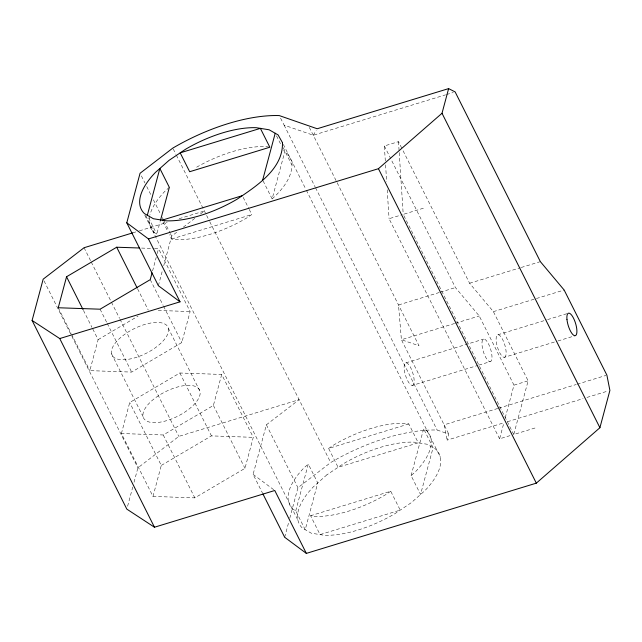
<?xml version="1.0" encoding="UTF-8"?>
<svg xmlns="http://www.w3.org/2000/svg" width="642" height="642" viewBox="0 0 642 642"><rect width="100%" height="100%" fill="white"/><g stroke="black" fill="none" stroke-linecap="round" stroke-linejoin="round"><path stroke-width="0.48" stroke-dasharray="3.21 2.41" d="M154.553 248.526L158.542 248.671L190.12 311.555L181.814 342.547L131.666 372.087L89.824 370.643L98.13 339.65L92.344 328.134M149.714 215.8A78.276 34.275 -26.7 0 0 153.928 232.484L156.8 234.129L160.123 221.715M152.571 270.94L156.207 257.386M157.242 253.51L158.542 248.671M158.365 285.698L162.707 269.496M163.726 265.684L171.647 236.144L177.874 231.353M121.402 433.527L129.708 402.542L179.856 373.002L221.699 374.447L253.277 437.338L244.971 468.331L194.823 497.871L152.981 496.418L121.402 433.527L163.245 434.979L213.393 405.439L221.699 374.447M127.606 506.249L132.75 487.045M134.042 482.246L137.894 467.841L178.813 436.391L299.108 399.661L266.374 424.819L253.1 474.366L262.442 492.968M152.981 496.418L161.286 465.426L129.708 402.542M263.1 180.9L272.144 198.908L284.679 152.122L283.387 149.554M284.679 537.258L288.764 522.01M289.783 518.198L297.952 487.711L330.686 462.545A118.569 51.914 -26.7 0 1 437.146 430.036L448.766 434.072L447.145 440.131L503.633 422.877M295.745 510.847L308.28 464.062L317.75 482.928L305.215 529.714L295.745 510.847L292.864 509.202A78.276 34.275 -26.7 0 1 303.931 467.914L308.28 464.062M411.089 475.626L423.624 428.84L426.497 430.485A78.276 34.275 -26.7 0 1 415.43 471.774L411.089 475.626L420.558 494.492L433.093 447.707L423.624 428.84M509.973 435.653L499.596 438.823L503.962 422.524M505.246 417.733L513.977 385.144L479.245 315.968L455.443 287.568L391.098 159.417M534.979 428.013L513.744 434.498L528.133 380.826L493.393 311.643L469.599 283.25L402.55 149.714M439.313 292.495L398.513 304.958L401.402 339.738L418.993 345.741L313.296 135.229L316.217 130.374M169.336 187.352L164.986 191.196A78.276 34.275 -26.7 0 0 149.979 214.733M272.144 198.908C282.649 189.358 293.201 176.63 291.958 161.567L287.552 153.767L284.679 152.122M183.331 227.164L195.024 218.176M200.481 213.987L204.373 210.985L177.641 219.155M249.224 209.388L251.808 214.54L246.536 218.079A78.276 34.275 -26.7 0 1 175.78 239.691L171.639 239.017L169.48 234.731M328.608 448.437L333.88 444.89A78.276 34.275 -26.7 0 1 404.645 423.279L408.785 423.953L418.263 442.819L338.085 467.304L328.608 448.437L408.785 423.953M390.753 491.25L385.481 494.797A78.276 34.275 -26.7 0 1 314.716 516.409L310.576 515.735L320.053 534.601L400.223 510.117L390.753 491.25L310.576 515.735M98.13 339.65L138.078 316.113M161.286 465.426L211.435 435.886L253.277 437.338M280.586 118.2L284.133 125.158L313.296 135.229L445.556 94.839M446.511 94.551L453.228 92.504M385.32 160.917L384.349 145.967L398.497 141.649L402.101 148.816M132.766 232.853L138.495 231.104M139.45 230.815L167.137 222.357M171.639 239.017L251.808 214.54M499.596 438.823L389.076 218.705L402.277 214.669M513.744 434.498L403.224 214.38L424.45 207.904M440.268 292.206L455.443 287.568M469.599 283.25L520.277 267.77M521.24 267.481L540.363 261.639M454.56 323.504L401.402 339.738L448.766 434.072M455.507 323.215L479.245 315.968M493.393 311.643L535.468 298.795M536.423 298.506L564.158 290.032M405.864 362.866L483.699 339.096M497.855 334.779L546.623 319.885M547.578 319.588L567.664 313.457M412.405 385.401A11.741 3.828 73 0 0 410.792 367.938A11.741 3.828 73 0 0 404.203 369.062A11.741 3.828 73 0 0 412.405 385.401L477.905 365.402M478.86 365.105L490.247 361.631A11.741 3.828 73 0 0 488.634 344.168A11.741 3.828 73 0 0 482.046 345.292A11.741 3.828 73 0 0 490.247 361.631M504.403 357.305A11.741 3.828 73 0 0 502.79 339.851A11.741 3.828 73 0 0 496.194 340.966A11.741 3.828 73 0 0 504.403 357.305L556.991 341.247M557.946 340.958L575.16 335.702M513.977 385.144L528.133 380.826M497.751 408.472L444.136 424.843L447.145 440.131M498.706 408.176L576.251 384.494M577.214 384.205L605.936 375.434M507.461 421.714L583.096 398.618M586.924 397.446L607.982 391.01M141.609 248.077L153.558 248.494M158.237 310.455L190.12 311.555M269.014 147.098L265.7 146.569A78.276 34.275 -26.7 0 0 194.943 168.172M253.1 474.366L274.768 490.496M309.308 127.397L313.296 135.229M384.349 145.967L390.649 158.518M283.339 144.418L305.897 189.326M306.346 190.225L440.372 457.152M283.194 147.684L291.805 164.834M276.493 135.831L280.803 144.41M243.198 197.383L248.799 208.538M173.244 148.984L175.908 154.297M176.357 155.187L206.17 214.564M206.62 215.455L209.316 220.824M209.757 221.715L330.686 462.545M141.4 175.916L144.956 183.002M146.737 186.541L151.183 195.401M153.406 199.831L160.524 214.003M162.306 217.55L163.638 220.206M164.079 221.089L169.865 232.605M170.307 233.487L171.647 236.144M266.374 424.819L297.952 487.711M163.02 221.867L167.763 231.305M148.615 217.839L156.8 234.129M145.742 215.584L154.361 232.733M144.787 215.255L297.944 520.269M150.236 279.655L163.14 305.343M163.582 306.234L181.814 342.547M213.393 405.439L244.971 468.331M168.461 328.495A31.314 13.707 -26.7 0 1 128.328 359.295A31.314 13.707 -26.7 0 1 123.128 335.501A31.314 13.707 -26.7 0 1 168.461 328.495L200.039 391.387A31.314 13.707 -26.7 0 1 159.906 422.187A31.314 13.707 -26.7 0 1 154.706 398.393A31.314 13.707 -26.7 0 1 200.039 391.387M137.605 288.852L148.278 310.11M179.856 373.002L211.435 435.886M84.078 247.724L90.811 261.133M91.26 262.032L119.548 318.36M119.998 319.259L178.813 436.391M100.088 309.195L106.765 322.485M107.206 323.367L131.666 372.087M163.245 434.979L194.823 497.871M111.483 353.694L143.062 416.586M83.452 310.415L91.902 327.251M58.245 307.751L71.142 333.439M71.591 334.322L89.824 370.643M44.065 280.963L71.447 335.509M71.896 336.4L137.894 467.841M284.133 125.158L315.094 186.854M315.543 187.745L437.146 430.036M398.497 141.649L399.147 151.616M399.212 152.611L403.224 214.38M385.577 164.898L386.677 181.838M387.198 189.807L389.076 218.705M326.938 474.791L313.408 486.78A78.276 34.275 -26.7 0 0 302.342 528.069L311.298 533.189L324.194 535.276A78.276 34.275 -26.7 0 0 394.958 513.664L411.37 502.63L424.908 490.64A78.276 34.275 -26.7 0 0 435.966 449.352L427.018 444.232L414.114 442.145A78.276 34.275 -26.7 0 0 343.358 463.757L326.938 474.791"/><path stroke-width="0.96" d="M32.1 320.462L59.738 338.559L180.033 301.828L158.365 285.698L126.787 222.806L140.068 173.26L172.794 148.101A118.569 51.914 -26.7 0 1 279.262 115.584L317.188 128.753L448.622 88.612L455.138 91.918L540.363 261.639L564.158 290.032L606.891 375.137L609.9 390.432L599.909 427.724L536.327 483.153L306.346 553.388L274.768 490.496L154.473 527.226L126.835 509.13L32.1 320.462L43.166 279.174L84.078 247.724L132.766 232.853M139.611 248.013L116.7 247.218L66.551 276.758L58.245 307.751L100.088 309.195L150.236 279.655L152.058 272.882M147.331 215.263L159.858 168.485L169.336 187.352L160.38 220.76M262.674 180.041L275.209 133.255M126.787 222.806L148.454 238.936L378.435 168.702L442.017 113.273L448.622 88.612M162.161 220.15L242.339 195.674M306.346 553.388L284.679 537.258L262.883 493.85M442.017 113.273L599.909 427.724M378.435 168.702L536.327 483.153M148.454 238.936L180.033 301.828M116.7 247.218L137.155 287.961M66.551 276.758L83.011 309.532M59.738 338.559L154.473 527.226M282.48 142.701C283.234 169.039 256.318 186.156 237.067 199.213A78.276 34.275 -26.7 0 1 166.302 220.824L153.406 218.737L144.45 213.617A78.276 34.275 -26.7 0 1 155.516 172.329L169.055 160.348L185.466 149.305A78.276 34.275 -26.7 0 1 256.23 127.702L269.126 129.788L278.082 134.9L282.48 142.701M260.371 128.368L180.193 152.852L189.671 171.719L269.841 147.235L260.371 128.368M566.958 319.363A11.741 3.828 73 0 0 575.16 335.702A11.741 3.828 73 0 0 573.547 318.239A11.741 3.828 73 0 0 566.958 319.363"/></g></svg>
